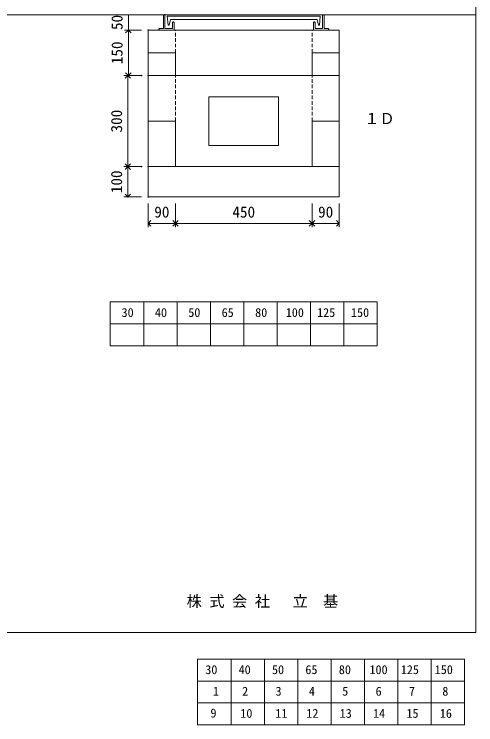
# Model space of a CAD drawing. Units: millimetres, scale not verified. Extents: x -4890 to 4890, y -2290 to 2289.
# Drawn here: x 3368 to 4890, y -2290 to 52 of the extents above; entities that cross this region are included whole.
import ezdxf
from ezdxf.enums import TextEntityAlignment as Align

# ---------------------------------------------------------------- set-up
doc = ezdxf.new("R2010")
doc.units = ezdxf.units.MM
doc.header["$LTSCALE"] = 10
doc.header["$PDMODE"] = 32
doc.header["$PDSIZE"] = 2
for name, pattern in [('DASHED1', [1.8, 1.2, -0.6]), ('USER2', [50.8, 31.75, -6.35, 6.35, -6.35]), ('USER5', [3.185, 0.01, -3.175])]:
    doc.linetypes.add(name, pattern=pattern)
for name, color, linetype, lineweight in [('0-1_Defpoints', 7, 'USER2', 5), ('0-2_waku', 7, 'Continuous', 18), ('0-3_gaikei', 7, 'Continuous', 18), ('0-4_kakure', 7, 'USER5', 18), ('0-5_sunpou', 7, 'Continuous', 5), ('0-8_uchigawa', 6, 'Continuous', 18), ('0-A_futa', 3, 'Continuous', 18), ('0-B_GL', 4, 'Continuous', 18), ('0-D_文字１', 7, 'Continuous', 18), ('1-4_文字２', 7, 'Continuous', 5)]:
    doc.layers.add(name, color=color, linetype=linetype, lineweight=lineweight)
doc.styles.add('ＭＳ ゴシック', font='')
doc.styles.get('ＭＳ ゴシック').set_extended_font_data('MS Gothic')

# ---------------------------------------------------------------- blocks, each defined once
blk = doc.blocks.new('_Open90')
at = {"layer": '0-5_sunpou'}
blk.add_line((0, 0), (-1, 0), dxfattribs=at)
blk.add_lwpolyline([(-0.5, 0.5), (0, 0), (-0.5, -0.5)], dxfattribs=at)
blk = doc.blocks.new('D76')
at = {"layer": '0-1_Defpoints'}
for p in [(5257.82, 2064.36), (5190.58, 1764.36), (5257.82, 1764.36)]:
    blk.add_point(p, dxfattribs=at)
at = {"layer": '0-5_sunpou'}
for p, q in [((5235.82, 2064.36), (5177.58, 2064.36)), ((5190.58, 2046.36), (5190.58, 1782.36)), ((5235.82, 1764.36), (5177.58, 1764.36))]:
    blk.add_line(p, q, dxfattribs=at)
at = {"layer": '0-5_sunpou', "xscale": 18, "yscale": 18}
for p, rotation in [((5190.58, 2064.36), 90), ((5190.58, 1764.36), 270)]:
    blk.add_blockref('_Open90', p, dxfattribs=dict(at, rotation=rotation))
at = {"layer": '0-5_sunpou', "style": 'ＭＳ ゴシック'}
blk.add_text('300', height=36.66, rotation=90, dxfattribs=at).set_placement((5182.58, 1876.86), align=Align.BOTTOM_LEFT)
blk = doc.blocks.new('D77')
at = {"layer": '0-1_Defpoints'}
for p in [(5235.82, 1764.36), (5190.58, 1664.36), (5257.82, 1664.36)]:
    blk.add_point(p, dxfattribs=at)
at = {"layer": '0-5_sunpou'}
for p, q in [((5213.82, 1764.36), (5177.58, 1764.36)), ((5190.58, 1746.36), (5190.58, 1682.36)), ((5235.82, 1664.36), (5177.58, 1664.36))]:
    blk.add_line(p, q, dxfattribs=at)
at = {"layer": '0-5_sunpou', "xscale": 18, "yscale": 18}
for p, rotation in [((5190.58, 1764.36), 90), ((5190.58, 1664.36), 270)]:
    blk.add_blockref('_Open90', p, dxfattribs=dict(at, rotation=rotation))
at = {"layer": '0-5_sunpou', "style": 'ＭＳ ゴシック'}
blk.add_text('100', height=36.66, rotation=90, dxfattribs=at).set_placement((5182.58, 1676.86), align=Align.BOTTOM_LEFT)
blk = doc.blocks.new('D78')
at = {"layer": '0-1_Defpoints'}
for p in [(5312.82, 2264.36), (5192.22, 2214.36), (5257.82, 2214.36)]:
    blk.add_point(p, dxfattribs=at)
at = {"layer": '0-5_sunpou'}
for p, q in [((5290.82, 2264.36), (5179.22, 2264.36)), ((5192.22, 2264.36), (5192.22, 2214.36)), ((5235.82, 2214.36), (5179.22, 2214.36))]:
    blk.add_line(p, q, dxfattribs=at)
at = {"layer": '0-5_sunpou', "style": 'ＭＳ ゴシック'}
blk.add_text('50', height=36.66, rotation=90, dxfattribs=at).set_placement((5184.22, 2214.36), align=Align.BOTTOM_LEFT)
blk = doc.blocks.new('D79')
at = {"layer": '0-1_Defpoints'}
for p in [(5257.82, 2214.36), (5192.22, 2064.36), (5235.82, 2064.36)]:
    blk.add_point(p, dxfattribs=at)
at = {"layer": '0-5_sunpou'}
for p, q in [((5235.82, 2214.36), (5179.22, 2214.36)), ((5192.22, 2196.36), (5192.22, 2082.36)), ((5213.82, 2064.36), (5179.22, 2064.36))]:
    blk.add_line(p, q, dxfattribs=at)
at = {"layer": '0-5_sunpou', "xscale": 18, "yscale": 18}
for p, rotation in [((5192.22, 2214.36), 90), ((5192.22, 2064.36), 270)]:
    blk.add_blockref('_Open90', p, dxfattribs=dict(at, rotation=rotation))
at = {"layer": '0-5_sunpou', "style": 'ＭＳ ゴシック'}
blk.add_text('150', height=36.66, rotation=90, dxfattribs=at).set_placement((5184.22, 2101.86), align=Align.BOTTOM_LEFT)

msp = doc.modelspace()

# ---------------------------------------------------------------- linework, layer by layer
at = {"layer": '0-2_waku'}
for p, q in [((4890.18, 2289.47), (4890.18, -1985.53)), ((4890.18, 2289.47), (4890.18, -1985.53)), ((3685.18, -896.53), (3685.18, -1040.53)), ((3685.18, -896.53), (3685.18, -1040.53)), ((3685.18, -896.53), (3685.18, -1040.53)), ((3685.18, -896.53), (3685.18, -1040.53)), ((3685.18, -896.53), (4565.18, -896.53)), ((3795.18, -896.53), (3795.18, -1040.53)), ((3905.18, -896.53), (3905.18, -1040.53)), ((3905.18, -896.53), (3905.18, -1040.53)), ((4015.18, -896.53), (4015.18, -1040.53)), ((4125.18, -896.53), (4125.18, -1040.53)), ((4235.18, -896.53), (4235.18, -1040.53)), ((4345.18, -896.53), (4345.18, -1040.53)), ((4455.18, -896.53), (4455.18, -1040.53)), ((4565.18, -896.53), (4565.18, -1040.53)), ((3685.18, -968.53), (4565.18, -968.53)), ((3685.18, -1040.53), (4565.18, -1040.53)), ((-1229.82, -1985.53), (4890.18, -1985.53)), ((-1229.82, -1985.53), (4890.18, -1985.53)), ((-1229.82, -1985.53), (4890.18, -1985.53))]:
    msp.add_line(p, q, dxfattribs=at)
at = {"layer": '0-3_gaikei'}
for p, q in [((3810.18, -0.53), (4440.18, -0.53)), ((3810.18, -0.53), (4440.18, -0.53)), ((3810.18, -0.53), (3900.18, -0.53)), ((3810.18, -0.53), (4440.18, -0.53)), ((3810.18, -0.53), (3900.18, -0.53)), ((3810.18, -0.53), (4440.18, -0.53)), ((3810.18, -0.53), (4440.18, -0.53)), ((3810.18, -0.53), (4440.18, -0.53)), ((3810.18, -550.53), (3810.18, -0.53)), ((3890.18, -0.53), (4360.18, -0.53)), ((3890.18, -0.53), (4360.18, -0.53)), ((3900.18, -0.53), (4350.18, -0.53)), ((4350.18, -0.53), (4440.18, -0.53)), ((4350.18, -0.53), (4440.18, -0.53)), ((4440.18, -0.53), (4440.18, -550.53)), ((3810.18, -75.53), (3900.18, -75.53)), ((3900.18, -150.53), (3900.18, -75.53)), ((4350.18, -75.53), (4440.18, -75.53)), ((4350.18, -150.53), (4350.18, -75.53)), ((3810.18, -150.53), (4440.18, -150.53)), ((3810.18, -150.53), (4440.18, -150.53)), ((3810.18, -150.53), (4440.18, -150.53)), ((3890.18, -150.53), (4360.18, -150.53)), ((3890.18, -150.53), (4360.18, -150.53)), ((3810.18, -300.53), (3900.18, -300.53)), ((3900.18, -300.53), (3900.18, -450.53)), ((4350.18, -300.53), (4440.18, -300.53)), ((4350.18, -300.53), (4350.18, -450.53)), ((3810.18, -450.53), (4440.18, -450.53)), ((3810.18, -450.53), (4440.18, -450.53)), ((3810.18, -550.53), (4440.18, -550.53)), ((3810.18, -550.53), (4440.18, -550.53)), ((3810.18, -550.53), (4440.18, -550.53))]:
    msp.add_line(p, q, dxfattribs=at)
at = {"layer": '0-4_kakure', "linetype": 'DASHED1', "lineweight": 5}
for p, q in [((3900.18, -75.53), (3900.18, -0.53)), ((4350.18, -75.53), (4350.18, -0.53)), ((3900.18, -300.53), (3900.18, -150.53)), ((4350.18, -300.53), (4350.18, -150.53))]:
    msp.add_line(p, q, dxfattribs=at)
at = {"layer": '0-5_sunpou'}
for p, q in [((3810.18, -572.53), (3810.18, -650.46)), ((3900.18, -572.53), (3900.18, -650.46)), ((3900.18, -572.53), (3900.18, -650.46)), ((4350.18, -572.53), (4350.18, -650.46)), ((4350.18, -572.53), (4350.18, -650.46)), ((4440.18, -572.53), (4440.18, -650.46)), ((3828.18, -637.46), (3882.18, -637.46)), ((3918.18, -637.46), (4332.18, -637.46)), ((4368.18, -637.46), (4422.18, -637.46))]:
    msp.add_line(p, q, dxfattribs=at)
at = {"layer": '0-8_uchigawa'}
for p, q in [((4010.18, -380.53), (4010.18, -220.53)), ((4010.18, -220.53), (4240.18, -220.53)), ((4240.18, -380.53), (4240.18, -220.53)), ((4010.18, -380.53), (4240.18, -380.53))]:
    msp.add_line(p, q, dxfattribs=at)
at = {"layer": '0-A_futa'}
for p, q in [((3860.18, 47.47), (3860.18, 4.47)), ((3862.18, 49.47), (3865.18, 49.47)), ((3865.18, 49.47), (3865.18, 4.47)), ((4385.19, 49.47), (4385.19, 4.47)), ((4385.19, 49.47), (4388.19, 49.47)), ((4390.19, 47.47), (4390.19, 4.47)), ((3873, 44.97), (4377.33, 44.97)), ((3873, 44.97), (3875.49, 14.97)), ((3883.52, 33.97), (3879.2, 14.97)), ((3883.52, 33.97), (4366.85, 33.97)), ((3890.18, 24.47), (3890.18, 4.47)), ((3892.18, 26.47), (3893.18, 26.47)), ((3895.18, 24.47), (3895.18, -0.53)), ((4355.18, 24.47), (4355.18, -0.53)), ((4358.18, 26.47), (4357.18, 26.47)), ((4360.18, 24.47), (4360.18, 4.47)), ((4366.85, 33.97), (4371.17, 14.97)), ((4377.33, 44.97), (4375.08, 14.97)), ((3845.18, 2.47), (3845.18, 1.47)), ((3847.18, 4.47), (3860.18, 4.47)), ((3865.18, 4.47), (3890.18, 4.47)), ((3875.49, 14.97), (3879.2, 14.97)), ((4385.19, 4.47), (4360.18, 4.47)), ((4375.08, 14.97), (4371.17, 14.97)), ((4403.19, 4.47), (4390.19, 4.47)), ((4405.19, 2.47), (4405.19, 1.47)), ((3895.18, -0.53), (3847.18, -0.53)), ((4355.18, -0.53), (4403.19, -0.53))]:
    msp.add_line(p, q, dxfattribs=at)
for centre, start, end in [((3862.18, 47.47), 90, 180), ((4388.19, 47.47), 0, 90), ((3892.18, 24.47), 90, 180), ((3893.18, 24.47), 0, 90), ((4357.18, 24.47), 90, 180), ((4358.18, 24.47), 0, 90), ((3847.18, 2.47), 90, 180), ((3847.18, 1.47), 180, 270), ((4403.19, 2.47), 0, 90), ((4403.19, 1.47), 270, 0)]:
    msp.add_arc(centre, 2, start, end, dxfattribs=at)
at = {"layer": '0-B_GL'}
msp.add_line((-1230.32, 49.47), (4889.68, 49.47), dxfattribs=at)
msp.add_line((-1230.32, 49.47), (4889.68, 49.47), dxfattribs=at)
at = {"layer": '1-4_文字２'}
for p, q in [((3973.1, -2073.52), (3973.1, -2217.52)), ((3973.1, -2073.52), (3973.1, -2217.52)), ((3973.1, -2073.52), (3973.1, -2217.52)), ((3973.1, -2073.52), (3973.1, -2217.52)), ((3973.1, -2073.52), (4853.1, -2073.52)), ((3973.1, -2073.52), (3973.1, -2217.52)), ((3973.1, -2073.52), (3973.1, -2217.52)), ((3973.1, -2073.52), (3973.1, -2217.52)), ((3973.1, -2073.52), (3973.1, -2217.52)), ((3973.1, -2073.52), (4853.1, -2073.52)), ((4083.1, -2073.52), (4083.1, -2217.52)), ((4083.1, -2073.52), (4083.1, -2217.52)), ((4193.1, -2073.52), (4193.1, -2217.52)), ((4193.1, -2073.52), (4193.1, -2217.52)), ((4193.1, -2073.52), (4193.1, -2217.52)), ((4193.1, -2073.52), (4193.1, -2217.52)), ((4303.1, -2073.52), (4303.1, -2217.52)), ((4303.1, -2073.52), (4303.1, -2217.52)), ((4413.1, -2073.52), (4413.1, -2217.52)), ((4413.1, -2073.52), (4413.1, -2217.52)), ((4523.1, -2073.52), (4523.1, -2217.52)), ((4523.1, -2073.52), (4523.1, -2217.52)), ((4633.1, -2073.52), (4633.1, -2217.52)), ((4633.1, -2073.52), (4633.1, -2217.52)), ((4743.1, -2073.52), (4743.1, -2217.52)), ((4743.1, -2073.52), (4743.1, -2217.52)), ((4853.1, -2073.52), (4853.1, -2217.52)), ((4853.1, -2073.52), (4853.1, -2217.52)), ((3973.1, -2145.52), (4853.1, -2145.52)), ((3973.1, -2145.52), (4853.1, -2145.52)), ((3973.1, -2217.52), (4853.1, -2217.52)), ((3973.1, -2217.52), (4853.1, -2217.52)), ((3973.1, -2217.52), (3973.1, -2289.52)), ((3973.1, -2217.52), (3973.1, -2289.52)), ((3973.1, -2217.52), (3973.1, -2289.52)), ((3973.1, -2217.52), (3973.1, -2289.52)), ((3973.1, -2217.52), (4853.1, -2217.52)), ((3973.1, -2217.52), (3973.1, -2289.52)), ((3973.1, -2217.52), (3973.1, -2289.52)), ((3973.1, -2217.52), (3973.1, -2289.52)), ((3973.1, -2217.52), (3973.1, -2289.52)), ((3973.1, -2217.52), (4853.1, -2217.52)), ((4083.1, -2217.52), (4083.1, -2289.52)), ((4083.1, -2217.52), (4083.1, -2289.52)), ((4193.1, -2217.52), (4193.1, -2289.52)), ((4193.1, -2217.52), (4193.1, -2289.52)), ((4193.1, -2217.52), (4193.1, -2289.52)), ((4193.1, -2217.52), (4193.1, -2289.52)), ((4303.1, -2217.52), (4303.1, -2289.52)), ((4303.1, -2217.52), (4303.1, -2289.52)), ((4413.1, -2217.52), (4413.1, -2289.52)), ((4413.1, -2217.52), (4413.1, -2289.52)), ((4523.1, -2217.52), (4523.1, -2289.52)), ((4523.1, -2217.52), (4523.1, -2289.52)), ((4633.1, -2217.52), (4633.1, -2289.52)), ((4633.1, -2217.52), (4633.1, -2289.52)), ((4743.1, -2217.52), (4743.1, -2289.52)), ((4743.1, -2217.52), (4743.1, -2289.52)), ((4853.1, -2217.52), (4853.1, -2289.52)), ((4853.1, -2217.52), (4853.1, -2289.52)), ((3973.1, -2289.52), (4853.1, -2289.52)), ((3973.1, -2289.52), (4853.1, -2289.52))]:
    msp.add_line(p, q, dxfattribs=at)

# ---------------------------------------------------------------- block references
at = {"layer": '0-5_sunpou'}
for name in ['D78', 'D79', 'D76', 'D77']:
    msp.add_blockref(name, (-1447.63, -2214.89), dxfattribs=at)
at = {"layer": '0-5_sunpou', "xscale": 18, "yscale": 18, "rotation": 180}
for p in [(3810.18, -637.46), (3900.18, -637.46), (4350.18, -637.46)]:
    msp.add_blockref('_Open90', p, dxfattribs=at)
at = {"layer": '0-5_sunpou', "xscale": 18, "yscale": 18}
for p in [(3900.18, -637.46), (4350.18, -637.46), (4440.18, -637.46)]:
    msp.add_blockref('_Open90', p, dxfattribs=at)

# ---------------------------------------------------------------- texts
at = {"layer": '0-5_sunpou', "style": 'ＭＳ ゴシック'}
for s, p in [('90', (3830.18, -629.46)), ('450', (4087.68, -629.46)), ('90', (4370.18, -629.46))]:
    msp.add_text(s, height=36.66, dxfattribs=at).set_placement(p, align=Align.BOTTOM_LEFT)
at = {"layer": '0-D_文字１', "style": 'ＭＳ ゴシック'}
for s, height, p in [('１Ｄ', 36.66, (4522.69, -321.48)), ('30', 29.33, (3722.25, -954.76)), ('40', 29.33, (3832.25, -954.76)), ('50', 29.33, (3942.25, -954.76)), ('65', 29.33, (4052.25, -954.76)), ('80', 29.33, (4162.66, -954.76)), ('100', 29.33, (4263.54, -954.76)), ('125', 29.33, (4366.92, -954.76)), ('150', 29.33, (4478.69, -954.76)), ('株 式 会 社 \u3000立\u3000基', 36.66, (3936.72, -1911.89))]:
    msp.add_text(s, height=height, dxfattribs=at).set_placement(p, align=Align.BOTTOM_LEFT)
at = {"layer": '1-4_文字２', "style": 'ＭＳ ゴシック'}
for s, p in [('30', (3998.25, -2131.34)), ('30', (3998.25, -2131.34)), ('40', (4108.25, -2131.34)), ('40', (4108.25, -2131.34)), ('50', (4218.25, -2131.34)), ('50', (4218.25, -2131.34)), ('65', (4328.25, -2131.34)), ('65', (4328.25, -2131.34)), ('80', (4438.66, -2131.34)), ('80', (4438.66, -2131.34)), ('100', (4539.53, -2131.34)), ('100', (4539.53, -2131.34)), ('125', (4642.92, -2131.34)), ('125', (4642.92, -2131.34)), ('150', (4754.69, -2131.34)), ('150', (4754.69, -2131.34)), ('1', (4023.4, -2202.37)), ('2', (4119.84, -2202.37)), ('3', (4229.84, -2202.37)), ('4', (4339.84, -2202.37)), ('5', (4449.84, -2202.37)), ('6', (4559.84, -2202.37)), ('7', (4669.84, -2202.37)), ('8', (4779.84, -2202.37)), ('9', (4015.33, -2274.37)), ('10', (4113.75, -2275.34)), ('11', (4229.24, -2275.34)), ('12', (4331.45, -2275.34)), ('13', (4441.45, -2275.34)), ('14', (4551.45, -2275.34)), ('15', (4661.45, -2275.34)), ('16', (4771.45, -2275.34))]:
    msp.add_text(s, height=29.33, dxfattribs=at).set_placement(p, align=Align.BOTTOM_LEFT)

doc.saveas('drawing.dxf')
